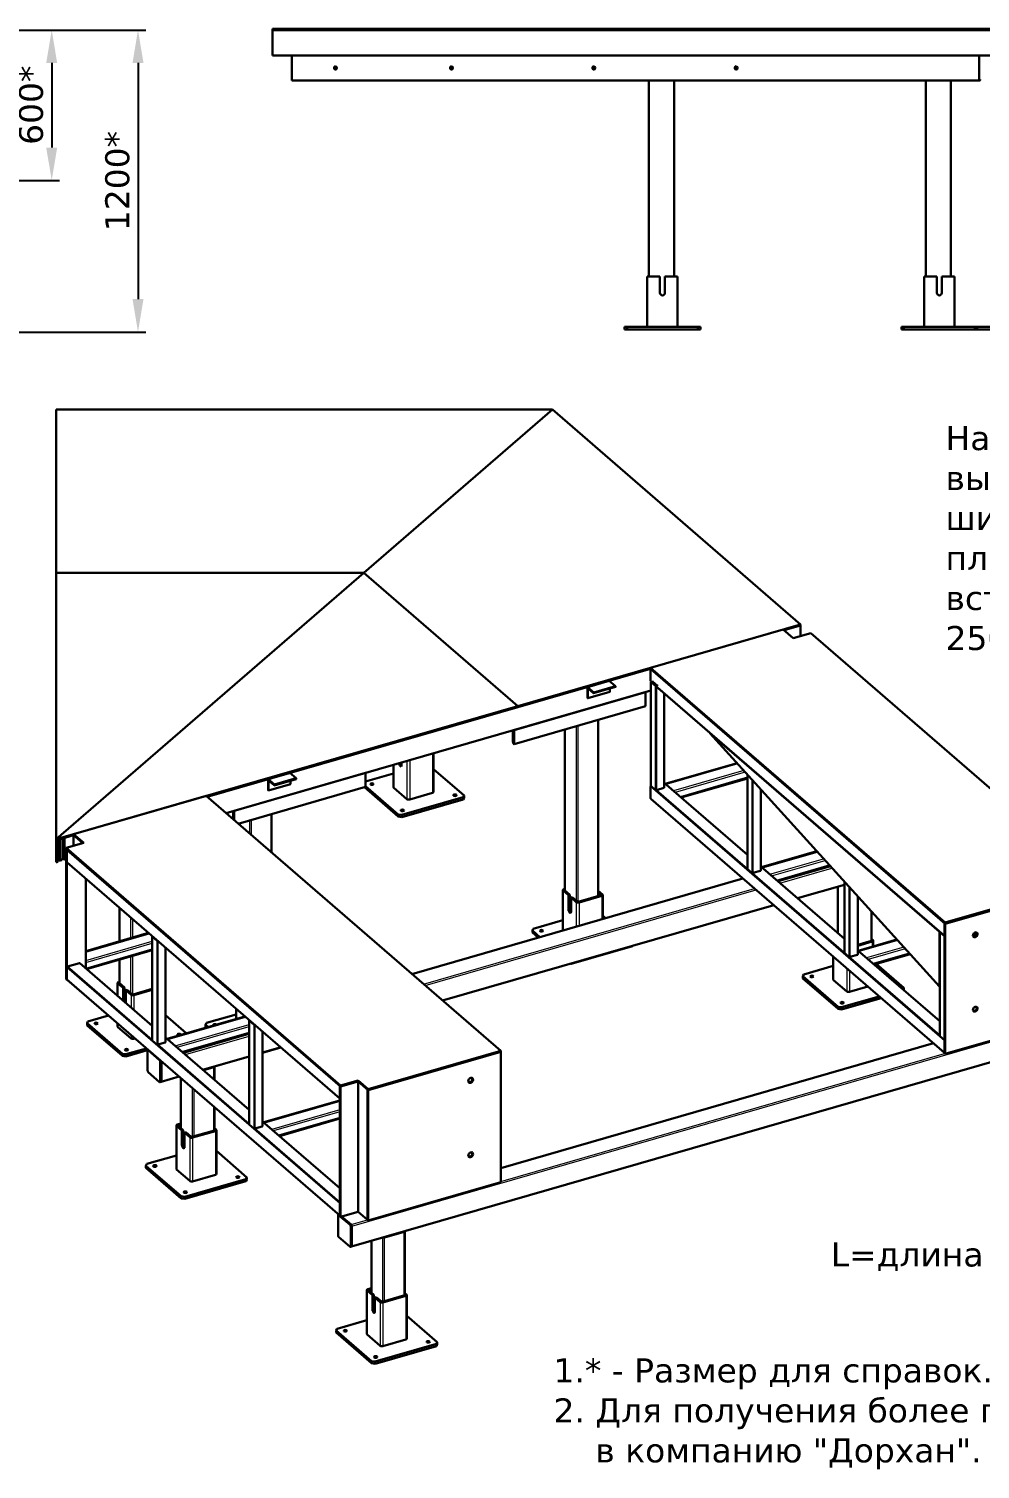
# Model space of a CAD drawing. Header units: millimetres. Extents: x 55353 to 62376, y 2444 to 7102.
# Drawn here: x 58020 to 60477, y 3203 to 6926 of the extents above; entities that cross this region are included whole.
import ezdxf

# ---------------------------------------------------------------- set-up
doc = ezdxf.new("R2010")
doc.units = ezdxf.units.MM
doc.linetypes.add('K5LT_BASIC', pattern=[0])
doc.linetypes.add('K5LT_THIN', pattern=[0])
doc.layers.add('0 VIEW0', color=7, linetype='Continuous')
doc.styles.get("Standard").update_dxf_attribs({"font": 'verdana.TTF'})
doc.dimstyles.new('ISO-25', dxfattribs={"dimtxt": 80, "dimasz": 85, "dimexe": 20, "dimexo": 0, "dimgap": 20, "dimtad": 1, "dimtxsty": 'Standard', "dimcen": 2.5, "dimadec": 0, "dimazin": 0, "dimtfac": 1, "dimtmove": 0, "dimatfit": 3, "dimfxl": 1, "dimarcsym": 0})

# ---------------------------------------------------------------- blocks, each defined once
blk = doc.blocks.new('*D325')
at = {"layer": '0 VIEW0', "color": 0, "lineweight": -2}
for p, q in [((57837.5, 6923), (58099, 6923)), ((58079, 6838), (58079, 6619.3)), ((57837.5, 6534.3), (58099, 6534.3))]:
    blk.add_line(p, q, dxfattribs=at)
at = {"layer": '0 VIEW0', "color": 0}
for points in [[(58093.1, 6838), (58064.8, 6838), (58079, 6923)], [(58064.8, 6619.3), (58093.1, 6619.3), (58079, 6534.3)]]:
    blk.add_solid(points, dxfattribs=at)
at = {"layer": 'Defpoints', "color": 0}
for p in [(57837.5, 6923), (57837.5, 6534.3), (58079, 6534.3)]:
    blk.add_point(p, dxfattribs=at)
at = {"layer": '0 VIEW0', "color": 0, "ltscale": 100, "insert": (58025.9, 6728.7), "char_height": 62, "attachment_point": 5, "rotation": 90}
blk.add_mtext('600*', dxfattribs=at)
blk = doc.blocks.new('*D327')
at = {"layer": '0 VIEW0', "color": 0, "lineweight": -2}
for p, q in [((57837.5, 6923), (58321.9, 6923)), ((58301.9, 6838), (58301.9, 6227.4)), ((57802.2, 6142.4), (58321.9, 6142.4))]:
    blk.add_line(p, q, dxfattribs=at)
at = {"layer": '0 VIEW0', "color": 0}
for points in [[(58316, 6838), (58287.7, 6838), (58301.9, 6923)], [(58287.7, 6227.4), (58316, 6227.4), (58301.9, 6142.4)]]:
    blk.add_solid(points, dxfattribs=at)
at = {"layer": 'Defpoints', "color": 0}
for p in [(57837.5, 6923), (57802.2, 6142.4), (58301.9, 6142.4)]:
    blk.add_point(p, dxfattribs=at)
at = {"layer": '0 VIEW0', "color": 0, "ltscale": 100, "insert": (58248.8, 6532.7), "char_height": 62, "attachment_point": 5, "rotation": 90}
blk.add_mtext('1200*', dxfattribs=at)

msp = doc.modelspace()

# ---------------------------------------------------------------- linework, layer by layer
at = {"color": 5, "linetype": 'K5LT_BASIC', "lineweight": 30, "true_color": 0x0000ff}
for p, q in [((58649.582, 6926.267), (58649.582, 6923.001)), ((59380.453, 6926.267), (58649.582, 6926.267)), ((59380.453, 6926.267), (59380.453, 6923.001)), ((59380.453, 6926.267), (59380.453, 6923.001)), ((60573.139, 6926.267), (59380.453, 6926.267)), ((58649.582, 6857.68), (58649.582, 6923.001)), ((59380.453, 6923.001), (58649.582, 6923.001)), ((58649.582, 6923.001), (60551.43, 6923.001)), ((60573.139, 6923.001), (59380.453, 6923.001)), ((60551.43, 6857.68), (58649.582, 6857.68)), ((58698.893, 6857.68), (58698.893, 6792.36)), ((58698.893, 6857.68), (60475.159, 6857.68)), ((60475.159, 6857.68), (60475.159, 6792.36)), ((58698.893, 6792.36), (60475.159, 6792.36)), ((59621.424, 6792.36), (59621.424, 6286.129)), ((59686.744, 6792.36), (59686.744, 6286.129)), ((60336.68, 6286.129), (60336.68, 6792.36)), ((60402, 6286.129), (60402, 6792.36)), ((60475.159, 6792.36), (60476.138, 6792.36)), ((59622.73, 6286.129), (59617.504, 6286.129)), ((59617.504, 6286.129), (59617.504, 6155.488)), ((59650.164, 6286.129), (59622.73, 6286.129)), ((59650.164, 6286.129), (59650.164, 6243.671)), ((59663.228, 6243.671), (59663.228, 6286.129)), ((59690.663, 6286.129), (59663.228, 6286.129)), ((59695.889, 6286.129), (59690.663, 6286.129)), ((59695.889, 6286.129), (59695.889, 6155.488)), ((60337.986, 6286.129), (60332.761, 6286.129)), ((60332.761, 6286.129), (60332.761, 6155.488)), ((60365.421, 6286.129), (60337.986, 6286.129)), ((60365.421, 6286.129), (60365.421, 6243.671)), ((60378.485, 6243.671), (60378.485, 6286.129)), ((60405.919, 6286.129), (60378.485, 6286.129)), ((60411.145, 6286.129), (60405.919, 6286.129)), ((60411.145, 6286.129), (60411.145, 6155.488)), ((59565.248, 6155.488), (59558.716, 6155.488)), ((59558.716, 6155.488), (59558.716, 6148.956)), ((59565.248, 6148.956), (59558.716, 6148.956)), ((59565.248, 6155.488), (59565.248, 6148.956)), ((59748.145, 6155.488), (59565.248, 6155.488)), ((59748.145, 6148.956), (59565.248, 6148.956)), ((59754.677, 6155.488), (59748.145, 6155.488)), ((59748.145, 6155.488), (59748.145, 6148.956)), ((59754.677, 6148.956), (59748.145, 6148.956)), ((59754.677, 6155.488), (59754.677, 6148.956)), ((60280.504, 6155.488), (60273.972, 6155.488)), ((60273.972, 6155.488), (60273.972, 6148.956)), ((60280.504, 6148.956), (60273.972, 6148.956)), ((60280.504, 6155.488), (60280.504, 6148.956)), ((60463.401, 6155.488), (60280.504, 6155.488)), ((60463.401, 6148.956), (60280.504, 6148.956)), ((60469.933, 6155.488), (60463.401, 6155.488)), ((60463.401, 6155.488), (60463.401, 6148.956)), ((60469.933, 6148.956), (60463.401, 6148.956)), ((60623.435, 6155.488), (60469.933, 6155.488)), ((60469.933, 6155.488), (60469.933, 6148.956)), ((60623.435, 6148.956), (60469.933, 6148.956))]:
    msp.add_line(p, q, dxfattribs=at)
at = {"color": 5, "linetype": 'K5LT_BASIC', "lineweight": 30}
for p, q in [((58090.089, 5519.842), (58090.089, 5941.811)), ((58090.089, 5941.811), (59372.459, 5941.811)), ((59372.459, 5941.811), (58885.212, 5519.842)), ((59372.46, 5941.811), (58885.213, 5519.842)), ((60013.645, 5386.528), (59372.46, 5941.811)), ((58090.089, 4831.245), (58090.089, 5519.842)), ((58885.212, 5519.842), (58090.089, 5519.842)), ((58885.213, 5519.842), (58090.089, 4831.245)), ((58090.089, 5519.842), (58885.213, 5519.842)), ((58885.213, 5519.842), (58090.089, 4831.245)), ((59282.774, 5175.544), (58885.213, 5519.842)), ((58885.213, 5519.842), (59282.774, 5175.544)), ((59282.774, 5175.544), (60013.645, 5386.528)), ((59968.39, 5373.464), (59626.148, 5274.667)), ((59994.518, 5350.836), (59968.39, 5373.464)), ((59970.84, 5371.342), (60013.645, 5383.699)), ((59970.84, 5371.342), (60013.645, 5383.699)), ((60039.773, 5363.9), (59994.518, 5350.836)), ((60013.645, 5383.699), (60013.645, 5386.528)), ((60013.645, 5383.699), (60013.645, 5356.358)), ((60748.498, 4750.127), (60039.773, 5363.9)), ((58480.248, 4941.046), (59626.148, 5271.838)), ((59282.734, 5172.703), (59626.108, 5271.827)), ((59626.108, 5271.827), (59626.108, 5274.655)), ((59626.108, 5239.583), (59626.108, 5270.13)), ((59626.148, 5274.667), (60387.128, 4615.639)), ((59626.148, 5271.838), (60387.128, 4612.81)), ((59626.865, 5215.477), (58529.238, 4898.619)), ((59519.344, 5241.007), (59462.775, 5224.677)), ((59462.775, 5224.677), (59462.775, 5196.392)), ((59479.105, 5210.534), (59462.775, 5224.677)), ((59464.081, 5196.279), (59464.081, 5218.171)), ((59465.877, 5219.727), (59478.517, 5208.781)), ((59478.843, 5208.669), (59535.412, 5224.999)), ((59535.674, 5226.864), (59479.105, 5210.534)), ((59535.674, 5226.864), (59519.344, 5241.007)), ((59520.65, 5212.609), (59520.65, 5220.738)), ((59535.674, 5225.62), (59535.674, 5226.864)), ((59626.562, 5238.603), (60385.169, 4581.63)), ((59626.865, 4968.836), (59626.865, 5237.538)), ((59642.869, 5228.77), (59631.764, 5238.387)), ((58090.089, 4831.245), (59282.774, 5175.544)), ((59273.322, 5113.417), (59612.735, 5211.398)), ((59287.411, 5174.054), (59287.411, 5176.882)), ((59287.411, 5174.054), (59287.411, 5176.882)), ((59462.775, 5196.392), (59463.493, 5195.77)), ((59463.819, 5195.659), (59520.388, 5211.989)), ((59479.105, 5209.29), (59479.105, 5210.534)), ((59612.735, 5211.398), (59612.735, 5175.193)), ((59661.122, 4964.771), (59661.122, 5208.673)), ((58480.248, 4941.046), (59282.774, 5172.715)), ((59273.322, 5077.213), (59612.735, 5175.193)), ((59490.989, 4684.668), (59490.989, 5140.048)), ((59270.578, 5082.418), (59270.578, 5108.156)), ((59273.322, 5113.417), (59273.322, 5077.213)), ((59404.151, 4698.949), (59404.151, 5114.98)), ((60372.105, 4450.457), (59779.324, 5105.243)), ((59779.324, 5105.243), (60372.105, 4591.88)), ((59273.322, 5077.213), (59272.211, 5078.175)), ((58982.818, 5023.145), (58982.818, 5029.556)), ((59065.118, 4953.187), (59065.118, 5053.314)), ((59849.294, 5027.954), (59664.067, 4974.484)), ((58550.259, 4904.687), (58889.673, 5002.668)), ((58694.457, 5002.883), (58637.888, 4986.552)), ((58710.787, 4988.74), (58694.457, 5002.883)), ((58889.673, 5002.668), (58889.673, 4966.463)), ((58889.673, 4980.229), (58961.869, 5001.07)), ((58961.869, 4965.62), (58961.869, 5023.509)), ((59065.118, 5012.675), (59144.071, 4944.3)), ((59876.33, 4754.753), (59876.33, 4998.09)), ((58560.592, 4871.466), (58889.673, 4966.463)), ((58637.888, 4986.552), (58637.888, 4958.268)), ((58654.218, 4972.41), (58637.888, 4986.552)), ((58637.888, 4958.268), (58638.607, 4957.646)), ((58638.933, 4957.534), (58695.502, 4973.864)), ((58639.195, 4958.155), (58639.195, 4980.047)), ((58640.991, 4981.603), (58653.631, 4970.657)), ((58653.957, 4970.545), (58710.526, 4986.875)), ((58710.787, 4988.74), (58654.218, 4972.41)), ((58654.218, 4971.166), (58654.218, 4972.41)), ((58695.764, 4974.485), (58695.764, 4982.614)), ((58710.787, 4987.496), (58710.787, 4988.74)), ((58974.364, 4889.653), (58886.672, 4965.597)), ((58974.364, 4895.31), (58889.673, 4968.655)), ((58996.535, 4934.897), (58962.569, 4964.313)), ((59626.148, 4936.95), (59626.148, 4967.498)), ((59638.232, 4958.729), (59627.128, 4968.346)), ((59660.143, 4963.923), (59640.909, 4958.371)), ((59661.122, 4977.034), (59876.33, 4790.658)), ((59876.33, 4988.618), (59704.892, 4939.128)), ((59910.587, 4750.688), (59910.587, 4960.25)), ((58135.556, 4844.37), (58477.798, 4943.167)), ((58477.798, 4943.167), (59238.779, 4284.139)), ((59141.68, 4939.839), (58983.287, 4894.115)), ((59141.68, 4934.182), (58983.287, 4888.458)), ((59062.505, 4950.924), (59003.674, 4933.941)), ((59144.071, 4944.3), (59141.68, 4939.839)), ((59141.68, 4939.839), (59141.68, 4934.182)), ((59144.071, 4938.643), (59141.68, 4934.182)), ((59144.071, 4944.3), (59144.071, 4938.643)), ((59626.562, 4935.959), (60385.169, 4278.986)), ((58547.516, 4882.79), (58547.516, 4899.426)), ((58550.259, 4904.687), (58550.259, 4880.414)), ((58646.98, 4796.651), (58646.98, 4896.404)), ((58983.287, 4894.115), (58974.364, 4895.31)), ((58974.364, 4895.31), (58974.364, 4889.653)), ((58983.287, 4888.458), (58974.364, 4889.653)), ((58983.287, 4894.115), (58983.287, 4888.458)), ((58090.089, 4828.416), (58135.556, 4841.542)), ((58090.089, 4840.95), (58090.089, 4784.381)), ((58111.797, 4834.683), (58135.556, 4841.542)), ((58161.684, 4821.743), (58135.556, 4844.37)), ((58135.556, 4844.37), (58135.556, 4841.542)), ((58135.556, 4814.2), (58135.556, 4841.542)), ((58159.235, 4821.035), (58135.556, 4841.542)), ((58159.235, 4821.035), (58135.556, 4841.542)), ((58090.089, 4831.245), (58090.089, 4828.416)), ((58090.089, 4828.416), (58090.089, 4831.245)), ((58090.193, 4828.447), (58090.193, 4778.47)), ((58095.85, 4830.08), (58095.85, 4776.837)), ((58095.85, 4776.837), (58095.85, 4830.08)), ((58101.507, 4775.204), (58101.507, 4831.713)), ((58108.531, 4780.943), (58108.531, 4833.74)), ((58111.797, 4778.114), (58111.797, 4834.683)), ((58116.429, 4808.678), (58161.684, 4821.743)), ((58116.429, 4808.678), (58116.429, 4805.85)), ((58825.153, 4194.905), (58116.429, 4808.678)), ((58118.389, 4804.153), (58116.429, 4805.85)), ((58116.429, 4469.265), (58116.429, 4805.85)), ((58825.153, 4192.077), (58116.429, 4805.85)), ((58118.389, 4467.568), (58118.389, 4804.153)), ((58090.089, 4784.381), (58090.089, 4771.847)), ((58090.089, 4784.381), (58090.193, 4784.381)), ((58090.089, 4771.847), (58092.048, 4771.847)), ((58090.193, 4778.47), (58095.85, 4776.837)), ((58094.661, 4774.11), (58094.661, 4777.18)), ((58101.507, 4775.204), (58095.85, 4776.837)), ((58108.531, 4781.287), (58101.507, 4775.204)), ((58111.797, 4778.114), (58108.531, 4780.943)), ((58116.429, 4779.451), (58111.797, 4778.114)), ((58118.389, 4771.909), (58118.389, 4802.456)), ((58118.803, 4770.917), (58823.194, 4160.897)), ((59912.937, 4758.956), (60055.549, 4800.125)), ((58167.038, 4729.144), (58167.038, 4497.505)), ((59864.667, 4729.754), (59009.337, 4482.841)), ((59887.697, 4744.646), (59876.593, 4754.263)), ((59909.607, 4749.84), (59890.374, 4744.287)), ((59910.587, 4760.991), (60126.956, 4573.61)), ((59953.762, 4723.601), (60089.383, 4762.751)), ((59399.514, 4595.475), (59399.514, 4699.746)), ((59413.932, 4686.56), (59400.214, 4698.439)), ((59402.127, 4702.008), (59404.151, 4702.593)), ((59403.608, 4699.419), (59417.326, 4687.54)), ((59404.151, 4700.33), (59404.087, 4700.311)), ((59490.989, 4698.21), (59502.064, 4688.619)), ((59498.669, 4687.64), (59490.989, 4694.291)), ((60126.956, 4713.817), (60005.533, 4678.766)), ((60109.878, 4588.4), (60109.878, 4708.888)), ((60126.956, 4537.705), (60126.956, 4721.249)), ((60387.128, 4615.639), (60729.371, 4714.435)), ((60387.128, 4612.81), (60729.371, 4711.607)), ((60729.371, 4711.607), (60387.128, 4612.81)), ((59944.041, 4661.015), (59088.71, 4414.102)), ((59413.932, 4686.56), (59417.326, 4687.54)), ((59413.932, 4686.56), (59413.932, 4649.79)), ((59417.326, 4650.77), (59417.326, 4687.54)), ((59423.858, 4681.883), (59420.464, 4680.903)), ((59434.181, 4669.023), (59420.464, 4680.903)), ((59420.464, 4644.133), (59420.464, 4680.903)), ((59423.858, 4681.883), (59437.575, 4670.003)), ((59439.359, 4669.764), (59498.191, 4686.747)), ((59500.151, 4685.05), (59441.319, 4668.067)), ((59502.764, 4625.281), (59502.764, 4687.313)), ((60161.213, 4533.64), (60161.213, 4683.409)), ((58253.849, 4653.964), (58253.849, 4567.389)), ((59322.952, 4599.956), (59399.514, 4622.058)), ((59502.764, 4633.663), (59510.023, 4627.377)), ((60196.716, 4568.591), (60196.716, 4644.192)), ((58167.038, 4542.329), (58328.825, 4589.033)), ((59320.561, 4595.495), (59322.952, 4599.956)), ((59340.316, 4578.386), (59320.561, 4595.495)), ((59320.561, 4595.495), (59320.561, 4589.838)), ((59335.417, 4576.972), (59320.561, 4589.838)), ((60372.105, 4591.88), (60373.027, 4592.146)), ((60372.105, 4591.88), (60372.105, 4450.457)), ((60372.822, 4322.818), (60372.822, 4591.521)), ((60384.189, 4581.414), (60373.085, 4591.031)), ((60385.169, 4614.507), (60387.128, 4612.81)), ((60385.169, 4614.507), (60385.169, 4277.922)), ((60385.169, 4582.263), (60385.169, 4612.81)), ((60387.128, 4612.81), (60387.128, 4615.639)), ((60387.128, 4612.81), (60387.128, 4276.225)), ((60467.756, 4583.853), (60458.547, 4581.195)), ((58169.045, 4495.767), (58338.786, 4544.767)), ((58338.786, 4310.902), (58338.786, 4579.604)), ((58350.153, 4569.498), (58339.048, 4579.115)), ((58373.043, 4306.837), (58373.043, 4550.739)), ((59579.326, 4555.17), (59420.933, 4509.446)), ((59579.681, 4555.833), (59579.326, 4555.17)), ((59579.326, 4555.73), (59579.326, 4555.17)), ((60161.213, 4558.342), (60196.78, 4568.609)), ((60198.739, 4566.912), (60161.213, 4556.079)), ((60161.213, 4543.943), (60372.822, 4360.684)), ((60262.346, 4571.697), (60162.46, 4542.863)), ((60196.716, 4573.89), (60200.652, 4570.481)), ((60197.258, 4569.502), (60196.716, 4569.971)), ((60201.352, 4554.09), (60201.352, 4569.175)), ((58120.086, 4501.999), (58150.633, 4510.817)), ((58151.916, 4510.601), (58338.786, 4348.767)), ((58253.849, 4520.248), (58253.849, 4459.282)), ((59420.933, 4509.446), (59419.606, 4509.623)), ((59420.933, 4510.006), (59420.933, 4509.446)), ((60098.103, 4468.47), (60098.103, 4527.593)), ((60138.322, 4527.598), (60127.218, 4537.215)), ((60160.233, 4532.792), (60140.999, 4527.239)), ((60296.18, 4534.324), (60203.285, 4507.507)), ((60208.779, 4509.093), (60280.305, 4447.15)), ((58118.389, 4467.568), (58116.429, 4469.265)), ((58118.389, 4469.265), (58118.389, 4499.812)), ((58118.803, 4468.273), (58823.194, 3858.253)), ((60019.15, 4477.357), (60021.541, 4481.818)), ((60019.15, 4477.357), (60019.15, 4471.7)), ((60110.598, 4398.16), (60019.15, 4477.357)), ((60110.598, 4392.503), (60019.15, 4471.7)), ((60021.541, 4481.818), (60098.103, 4503.92)), ((58119.31, 4467.834), (58118.389, 4467.568)), ((58249.212, 4426.34), (58249.212, 4460.078)), ((58263.63, 4446.892), (58249.912, 4458.772)), ((58251.825, 4462.341), (58253.849, 4462.925)), ((58253.307, 4459.751), (58267.024, 4447.872)), ((58253.849, 4460.662), (58253.785, 4460.644)), ((58263.63, 4446.892), (58267.024, 4447.872)), ((58263.63, 4446.892), (58263.63, 4413.854)), ((58267.024, 4411.102), (58267.024, 4447.872)), ((58273.556, 4442.215), (58270.162, 4441.235)), ((58270.162, 4408.197), (58270.162, 4441.235)), ((58283.879, 4429.356), (58270.162, 4441.235)), ((58273.556, 4442.215), (58287.273, 4430.336)), ((58289.058, 4430.097), (58338.786, 4444.452)), ((58338.786, 4442.189), (58291.017, 4428.399)), ((60132.769, 4437.747), (60098.803, 4467.163)), ((60187.191, 4450.44), (60139.908, 4436.791)), ((60280.305, 4447.15), (60277.983, 4442.817)), ((60280.305, 4441.493), (60280.053, 4441.024)), ((60280.305, 4447.15), (60280.305, 4441.493)), ((60372.105, 4450.457), (60372.822, 4450.664)), ((60119.521, 4396.965), (60110.598, 4398.16)), ((60110.598, 4398.16), (60110.598, 4392.503)), ((60216.585, 4424.984), (60119.521, 4396.965)), ((60221.484, 4420.742), (60119.521, 4391.308)), ((60119.521, 4396.965), (60119.521, 4391.308)), ((58170.259, 4355.827), (58172.65, 4360.288)), ((58172.65, 4360.288), (58225.782, 4375.626)), ((58373.043, 4376.172), (58426.516, 4329.863)), ((58377.089, 4315.595), (58577.695, 4373.505)), ((58478.943, 4356.312), (58555.505, 4378.413)), ((58555.505, 4367.099), (58555.505, 4392.722)), ((58589.411, 4093.854), (58589.411, 4362.556)), ((58600.778, 4352.45), (58589.674, 4362.067)), ((60119.521, 4391.308), (60110.598, 4392.503)), ((60387.128, 4276.225), (60729.371, 4375.022)), ((58170.259, 4355.827), (58170.259, 4350.17)), ((58261.708, 4276.63), (58170.259, 4355.827)), ((58261.708, 4270.974), (58170.259, 4350.17)), ((58249.212, 4346.94), (58249.212, 4355.335)), ((58283.879, 4316.218), (58249.912, 4345.634)), ((58417.915, 4280.24), (58589.411, 4329.746)), ((58476.552, 4351.85), (58478.943, 4356.312)), ((58483.085, 4346.193), (58476.552, 4351.85)), ((58476.552, 4351.85), (58476.552, 4346.193)), ((58478.185, 4344.779), (58476.552, 4346.193)), ((58623.668, 4089.789), (58623.668, 4333.691)), ((60771.07, 4331.805), (58853.382, 3778.216)), ((60384.189, 4312.712), (60373.085, 4322.329)), ((58323.763, 4290.773), (58270.631, 4275.435)), ((58328.662, 4286.53), (58270.631, 4269.778)), ((58294.368, 4316.229), (58291.017, 4315.262)), ((58326.76, 4233.372), (58326.76, 4284.284)), ((58328.82, 4286.393), (58327.487, 4286.008)), ((58328.393, 4285.698), (58357.787, 4260.242)), ((58350.153, 4300.795), (58339.048, 4310.412)), ((58372.063, 4305.989), (58352.83, 4300.437)), ((58373.043, 4319.1), (58589.411, 4131.719)), ((58670.291, 4293.315), (58623.668, 4279.856)), ((58670.776, 4292.894), (58623.668, 4279.295)), ((59238.779, 4284.139), (58896.536, 4185.342)), ((60356.529, 4303.789), (59238.779, 3981.123)), ((59238.779, 4284.139), (59238.779, 4281.31)), ((60385.169, 4279.619), (60385.169, 4310.166)), ((58270.631, 4275.435), (58261.708, 4276.63)), ((58261.708, 4276.63), (58261.708, 4270.974)), ((58270.631, 4269.778), (58261.708, 4270.974)), ((58270.631, 4275.435), (58270.631, 4269.778)), ((58359.42, 4256), (58359.42, 4205.088)), ((58362.249, 4256.816), (58362.249, 4205.904)), ((58362.249, 4256.816), (58362.249, 4205.904)), ((58589.411, 4269.967), (58469.685, 4235.405)), ((58576.924, 4265.801), (58575.598, 4265.979)), ((58589.411, 4269.406), (58576.924, 4265.801)), ((58576.924, 4266.362), (58576.924, 4265.801)), ((58896.536, 4182.513), (59238.779, 4281.31)), ((59238.779, 4281.31), (58896.536, 4182.513)), ((59238.779, 4281.31), (59238.779, 3944.725)), ((60385.169, 4277.922), (60387.128, 4276.225)), ((58357.787, 4203.673), (58328.393, 4229.13)), ((58408.193, 4217.654), (58361.521, 4204.181)), ((58412.809, 4213.657), (58412.809, 4084.728)), ((58470.824, 4234.419), (58498.014, 4242.268)), ((58499.647, 4243.682), (58499.647, 4209.457)), ((58870.408, 4207.969), (58825.153, 4194.905)), ((58896.536, 4185.342), (58870.408, 4207.969)), ((58870.408, 4207.969), (58870.408, 4205.141)), ((58361.521, 4204.181), (58358.693, 4203.364)), ((58825.153, 4192.077), (58823.194, 4193.774)), ((58823.194, 3857.189), (58823.194, 4193.774)), ((58823.194, 4161.53), (58823.194, 4192.077)), ((58825.153, 4192.077), (58870.408, 4205.141)), ((58870.408, 4205.141), (58825.153, 4192.077)), ((58825.153, 4194.905), (58825.153, 4192.077)), ((58825.153, 3855.492), (58825.153, 4192.077)), ((58896.536, 4182.513), (58870.408, 4205.141)), ((58894.577, 4184.21), (58870.408, 4205.141)), ((58870.408, 3868.556), (58870.408, 4205.141)), ((58896.536, 4182.513), (58894.577, 4184.21)), ((58894.577, 3847.625), (58894.577, 4184.21)), ((58894.577, 3847.625), (58894.577, 4184.21)), ((58896.536, 4185.342), (58896.536, 4182.513)), ((58896.536, 3845.928), (58896.536, 4182.513)), ((58499.647, 4138.452), (58499.647, 4078.689)), ((58823.194, 4156.25), (58626.613, 4099.502)), ((58403.647, 4093.969), (58412.809, 4096.614)), ((58623.668, 4102.052), (58823.194, 3929.258)), ((58823.194, 4109.109), (58667.438, 4064.146)), ((58401.034, 3978.568), (58401.034, 4091.706)), ((58415.451, 4078.52), (58401.734, 4090.4)), ((58405.128, 4091.379), (58418.846, 4079.5)), ((58412.809, 4094.351), (58405.606, 4092.272)), ((58415.451, 4078.52), (58418.846, 4079.5)), ((58415.451, 4078.52), (58415.451, 4041.75)), ((58418.846, 4042.73), (58418.846, 4079.5)), ((58425.378, 4073.843), (58421.983, 4072.863)), ((58421.983, 4036.093), (58421.983, 4072.863)), ((58435.701, 4060.984), (58421.983, 4072.863)), ((58425.378, 4073.843), (58439.095, 4061.964)), ((58440.879, 4061.725), (58499.711, 4078.708)), ((58501.671, 4077.011), (58442.839, 4060.027)), ((58499.647, 4083.989), (58503.583, 4080.58)), ((58500.189, 4079.6), (58499.647, 4080.07)), ((58504.284, 3966.136), (58504.284, 4079.273)), ((58600.778, 4083.747), (58589.674, 4093.364)), ((58622.689, 4088.941), (58603.455, 4083.389)), ((58504.284, 4025.624), (58583.236, 3957.249)), ((58322.081, 3987.455), (58324.472, 3991.917)), ((58322.081, 3987.455), (58322.081, 3981.798)), ((58413.529, 3908.259), (58322.081, 3987.455)), ((58324.472, 3991.917), (58401.034, 4014.018)), ((58413.529, 3902.602), (58322.081, 3981.798)), ((58435.701, 3947.846), (58401.734, 3977.262)), ((58580.845, 3952.787), (58422.452, 3907.063)), ((58580.845, 3947.13), (58422.452, 3901.406)), ((58501.671, 3963.873), (58442.839, 3946.89)), ((58583.236, 3957.249), (58580.845, 3952.787)), ((58580.845, 3952.787), (58580.845, 3947.13)), ((58583.236, 3951.592), (58580.845, 3947.13)), ((58583.236, 3957.249), (58583.236, 3951.592)), ((59238.779, 3944.725), (58896.536, 3845.928)), ((58422.452, 3907.063), (58413.529, 3908.259)), ((58413.529, 3908.259), (58413.529, 3902.602)), ((58422.452, 3901.406), (58413.529, 3902.602)), ((58422.452, 3907.063), (58422.452, 3901.406)), ((58823.194, 3858.886), (58823.194, 3889.433)), ((58818.621, 3807.408), (58818.621, 3858.32)), ((58820.681, 3860.429), (58819.348, 3860.044)), ((58820.254, 3859.734), (58849.648, 3834.278)), ((58825.153, 3855.492), (58823.194, 3857.189)), ((58870.408, 3868.556), (58825.153, 3855.492)), ((58827.982, 3856.308), (58852.477, 3835.095)), ((58827.982, 3856.308), (58852.477, 3835.095)), ((58894.577, 3847.625), (58870.408, 3868.556)), ((58896.536, 3845.928), (58894.577, 3847.625)), ((58849.648, 3777.709), (58820.254, 3803.165)), ((58851.281, 3830.036), (58851.281, 3779.123)), ((58854.11, 3830.852), (58854.11, 3779.94)), ((58854.11, 3830.852), (58854.11, 3779.94)), ((58938.963, 3801.607), (58989.875, 3816.304)), ((58991.508, 3817.718), (58991.508, 3652.725)), ((58853.382, 3778.216), (58850.554, 3777.4)), ((58904.67, 3793.022), (58904.67, 3658.764)), ((58892.895, 3552.604), (58892.895, 3665.742)), ((58907.313, 3652.556), (58893.595, 3664.435)), ((58895.508, 3668.005), (58904.67, 3670.649)), ((58896.989, 3665.415), (58910.707, 3653.536)), ((58904.67, 3668.387), (58897.468, 3666.308)), ((58907.313, 3652.556), (58910.707, 3653.536)), ((58907.313, 3652.556), (58907.313, 3615.786)), ((58910.707, 3616.766), (58910.707, 3653.536)), ((58932.741, 3635.76), (58991.572, 3652.744)), ((58993.532, 3651.046), (58934.7, 3634.063)), ((58991.508, 3658.025), (58995.445, 3654.616)), ((58992.05, 3653.636), (58991.508, 3654.105)), ((58996.145, 3540.171), (58996.145, 3653.309)), ((58917.239, 3647.879), (58913.845, 3646.899)), ((58913.845, 3610.129), (58913.845, 3646.899)), ((58927.562, 3635.02), (58913.845, 3646.899)), ((58917.239, 3647.879), (58930.956, 3635.999)), ((58816.333, 3565.952), (58892.895, 3588.054)), ((58996.145, 3599.66), (59075.098, 3531.284)), ((58813.942, 3561.491), (58816.333, 3565.952)), ((58813.942, 3561.491), (58813.942, 3555.834)), ((58905.391, 3482.294), (58813.942, 3561.491)), ((58905.391, 3476.637), (58813.942, 3555.834)), ((58927.562, 3521.882), (58893.595, 3551.298)), ((58993.532, 3537.909), (58934.7, 3520.925)), ((59072.707, 3526.823), (58914.314, 3481.099)), ((59072.707, 3521.166), (58914.314, 3475.442)), ((59075.098, 3531.284), (59072.707, 3526.823)), ((59072.707, 3526.823), (59072.707, 3521.166)), ((59075.098, 3525.628), (59072.707, 3521.166)), ((59075.098, 3531.284), (59075.098, 3525.628)), ((58914.314, 3481.099), (58905.391, 3482.294)), ((58905.391, 3482.294), (58905.391, 3476.637)), ((58914.314, 3475.442), (58905.391, 3476.637)), ((58914.314, 3481.099), (58914.314, 3475.442))]:
    msp.add_line(p, q, dxfattribs=at)
at = {"color": 5, "linetype": 'K5LT_THIN', "lineweight": 9}
for p, q in [((60385.169, 4612.81), (59626.148, 5270.141)), ((59466.776, 5218.949), (59464.081, 5218.171)), ((59535.674, 5225.62), (59479.105, 5209.29)), ((60385.169, 4582.263), (59626.148, 5239.594)), ((59627.128, 5237.049), (59627.128, 4968.346)), ((59638.232, 5227.432), (59638.232, 4958.729)), ((59640.909, 5226.178), (59640.909, 4958.371)), ((59520.65, 5212.609), (59464.081, 5196.279)), ((59660.143, 5209.521), (59660.143, 4963.923)), ((59489.356, 5139.577), (59489.356, 4684.197)), ((59404.588, 5115.107), (59404.588, 4698.571)), ((59433.982, 5123.592), (59433.982, 4673.114)), ((59438.444, 5124.88), (59438.444, 4669.69)), ((58996.535, 5033.516), (58996.535, 4934.897)), ((59003.674, 5035.577), (59003.674, 4933.941)), ((59062.505, 5052.56), (59062.505, 4950.924)), ((59849.889, 5027.297), (59664.785, 4973.862)), ((58962.569, 5023.711), (58962.569, 4964.313)), ((59851.107, 5025.951), (59666.255, 4972.589)), ((59866.82, 5008.595), (59685.214, 4956.17)), ((59870.542, 5004.484), (59689.705, 4952.281)), ((59876.33, 4991.56), (59702.344, 4941.334)), ((59876.33, 4989.863), (59703.814, 4940.062)), ((59876.593, 4997.8), (59876.593, 4754.263)), ((58641.889, 4980.825), (58639.195, 4980.047)), ((58695.764, 4974.485), (58639.195, 4958.155)), ((58710.787, 4987.496), (58654.218, 4971.166)), ((60385.169, 4310.166), (59626.148, 4967.498)), ((60372.822, 4324.516), (59640.909, 4958.371)), ((59876.33, 4789.763), (59661.122, 4976.138)), ((59887.697, 4985.534), (59887.697, 4744.646)), ((59890.374, 4982.577), (59890.374, 4744.287)), ((59909.607, 4961.332), (59909.607, 4749.84)), ((60385.169, 4279.619), (59626.148, 4936.95)), ((58589.973, 4879.948), (58589.973, 4846.02)), ((58594.435, 4881.235), (58594.435, 4842.157)), ((58645.347, 4895.933), (58645.347, 4798.065)), ((58823.194, 4192.077), (58118.389, 4802.456)), ((58823.194, 4161.53), (58118.389, 4771.909)), ((59913.655, 4758.334), (60056.144, 4799.467)), ((59915.125, 4757.061), (60057.362, 4798.122)), ((59934.084, 4740.642), (60073.075, 4780.765)), ((59938.575, 4736.753), (60076.797, 4776.654)), ((59009.831, 4482.413), (59865.162, 4729.325)), ((60126.956, 4572.715), (59910.587, 4760.096)), ((59951.214, 4725.807), (60087.272, 4765.083)), ((59952.684, 4724.534), (60088.49, 4763.738)), ((59956.048, 4721.621), (60091.278, 4760.658)), ((59960.13, 4718.085), (60094.662, 4756.921)), ((59039.225, 4456.957), (59894.556, 4703.869)), ((59043.308, 4453.421), (59898.639, 4700.334)), ((59400.214, 4698.439), (59400.214, 4595.678)), ((59404.087, 4700.311), (59404.087, 4699.005)), ((60004.222, 4679.901), (60126.956, 4715.331)), ((60110.315, 4709.014), (60110.315, 4588.021)), ((60127.218, 4720.959), (60127.218, 4537.215)), ((60138.322, 4708.693), (60138.322, 4527.598)), ((60140.999, 4705.736), (60140.999, 4527.239)), ((59087.399, 4415.237), (59942.73, 4662.15)), ((59434.181, 4669.023), (59434.181, 4605.483)), ((59441.319, 4668.067), (59441.319, 4607.543)), ((59498.669, 4687.64), (59498.669, 4686.986)), ((59500.151, 4685.05), (59500.151, 4624.527)), ((60160.233, 4684.491), (60160.233, 4532.792)), ((58254.286, 4567.515), (58254.286, 4653.585)), ((58283.68, 4576.001), (58283.68, 4628.129)), ((58288.142, 4577.289), (58288.142, 4624.265)), ((59417.326, 4650.77), (59413.932, 4649.79)), ((60195.083, 4645.996), (60195.083, 4568.119)), ((58167.038, 4541.499), (58329.543, 4588.41)), ((58167.038, 4539.802), (58331.013, 4587.138)), ((60373.085, 4591.031), (60373.085, 4322.329)), ((60384.189, 4581.414), (60384.189, 4312.712)), ((60468.435, 4585.294), (60458.406, 4582.399)), ((60468.858, 4587.113), (60458.62, 4584.158)), ((58167.038, 4517.91), (58338.786, 4567.489)), ((58167.038, 4512.724), (58338.786, 4562.304)), ((58167.038, 4498.13), (58338.786, 4547.709)), ((58167.967, 4496.701), (58338.786, 4546.012)), ((58339.048, 4579.115), (58339.048, 4310.412)), ((58350.153, 4569.498), (58350.153, 4300.795)), ((58352.83, 4568.244), (58352.83, 4300.437)), ((58372.063, 4551.587), (58372.063, 4305.989)), ((60372.822, 4359.788), (60161.213, 4543.048)), ((60262.941, 4571.039), (60163.178, 4542.24)), ((60264.159, 4569.694), (60164.648, 4540.968)), ((60279.872, 4552.338), (60183.607, 4524.549)), ((60283.594, 4548.227), (60188.098, 4520.659)), ((60197.258, 4569.502), (60197.258, 4568.848)), ((60198.739, 4566.912), (60198.739, 4553.336)), ((58338.786, 4347.872), (58150.633, 4510.817)), ((58254.286, 4458.903), (58254.286, 4520.375)), ((58283.68, 4433.447), (58283.68, 4528.86)), ((58288.142, 4430.022), (58288.142, 4530.148)), ((60098.803, 4526.986), (60098.803, 4467.163)), ((60294.069, 4536.656), (60200.737, 4509.713)), ((60295.287, 4535.31), (60202.207, 4508.441)), ((58823.194, 3889.433), (58118.389, 4499.812)), ((58823.194, 3858.886), (58118.389, 4469.265)), ((58338.786, 4312.599), (58120.086, 4501.999)), ((60132.769, 4497.571), (60132.769, 4437.747)), ((60139.908, 4491.389), (60139.908, 4436.791)), ((58249.912, 4458.772), (58249.912, 4425.734)), ((58253.785, 4460.644), (58253.785, 4459.337)), ((58267.024, 4411.102), (58266.862, 4411.055)), ((58283.879, 4429.356), (58283.879, 4396.318)), ((58291.017, 4428.399), (58291.017, 4390.136)), ((58377.808, 4314.973), (58578.413, 4372.883)), ((58379.278, 4313.7), (58579.883, 4371.61)), ((58556.205, 4392.115), (58556.205, 4367.302)), ((58589.674, 4362.067), (58589.674, 4093.364)), ((58854.11, 3830.852), (60771.797, 4384.441)), ((58249.912, 4354.729), (58249.912, 4345.634)), ((58283.879, 4325.313), (58283.879, 4316.218)), ((58398.237, 4297.281), (58589.411, 4352.468)), ((58402.728, 4293.392), (58589.411, 4347.283)), ((58415.367, 4282.446), (58589.411, 4332.688)), ((58416.837, 4281.173), (58589.411, 4330.991)), ((58420.201, 4278.26), (58589.411, 4327.107)), ((58424.283, 4274.724), (58589.411, 4322.392)), ((58600.778, 4352.45), (58600.778, 4083.747)), ((58603.455, 4351.196), (58603.455, 4083.389)), ((58622.689, 4334.539), (58622.689, 4088.941)), ((58623.668, 4332.282), (58624.889, 4332.634)), ((58854.11, 3779.94), (60771.797, 4333.529)), ((58291.017, 4319.131), (58291.017, 4315.262)), ((58328.393, 4285.698), (58329.315, 4285.965)), ((58589.411, 4095.551), (58352.83, 4300.437)), ((58589.411, 4130.824), (58373.043, 4318.204)), ((58623.668, 4281.37), (58668.98, 4294.45)), ((59238.779, 3980.552), (60357.023, 4303.361)), ((58357.787, 4260.242), (58358.709, 4260.509)), ((58359.42, 4256), (58362.249, 4256.816)), ((58362.249, 4256.816), (58362.791, 4256.973)), ((58468.374, 4236.54), (58589.411, 4271.48)), ((59238.779, 3946.61), (60385.495, 4277.639)), ((58362.249, 4205.904), (58406.882, 4218.789)), ((58413.246, 4084.349), (58413.246, 4213.278)), ((58498.014, 4210.871), (58498.014, 4242.268)), ((58359.42, 4205.088), (58362.249, 4205.904)), ((58442.641, 4062.233), (58442.641, 4187.822)), ((58447.102, 4063.521), (58447.102, 4183.958)), ((58498.014, 4078.218), (58498.014, 4139.867)), ((58823.194, 4155.42), (58627.331, 4098.88)), ((58823.194, 4153.723), (58628.801, 4097.607)), ((58823.194, 3928.363), (58623.668, 4101.156)), ((58823.194, 4131.831), (58647.76, 4081.188)), ((58823.194, 4126.645), (58652.251, 4077.299)), ((58823.194, 4112.051), (58664.89, 4066.352)), ((58823.194, 4110.354), (58666.36, 4065.08)), ((58401.734, 4090.4), (58401.734, 3977.262)), ((58405.606, 4092.272), (58405.606, 4090.965)), ((58435.701, 4060.984), (58435.701, 3947.846)), ((58442.839, 4060.027), (58442.839, 3946.89)), ((58500.189, 4079.6), (58500.189, 4078.947)), ((58501.671, 4077.011), (58501.671, 3963.873)), ((58823.194, 3893.09), (58603.455, 4083.389)), ((58418.846, 4042.73), (58415.451, 4041.75)), ((59158.474, 4010.98), (59155.057, 4013.939)), ((58820.254, 3859.734), (58821.176, 3860)), ((58852.477, 3835.095), (58894.903, 3847.342)), ((58849.648, 3834.278), (58852.477, 3835.095)), ((58851.281, 3830.036), (58854.11, 3830.852)), ((58934.502, 3636.269), (58934.502, 3801.633)), ((58938.963, 3637.557), (58938.963, 3801.607)), ((58989.875, 3652.254), (58989.875, 3816.304)), ((58851.281, 3779.123), (58854.11, 3779.94)), ((58905.108, 3658.385), (58905.108, 3793.148)), ((58893.595, 3664.435), (58893.595, 3551.298)), ((58897.468, 3666.308), (58897.468, 3665.001)), ((58992.05, 3653.636), (58992.05, 3652.983)), ((58993.532, 3651.046), (58993.532, 3537.909)), ((58910.707, 3616.766), (58907.313, 3615.786)), ((58927.562, 3635.02), (58927.562, 3521.882)), ((58934.7, 3634.063), (58934.7, 3520.925))]:
    msp.add_line(p, q, dxfattribs=at)
at = {"color": 5, "linetype": 'K5LT_BASIC', "lineweight": 30, "true_color": 0x0000ff}
for centre in [(59656.696, 6243.671), (60371.953, 6243.671)]:
    msp.add_arc(centre, 6.532, 180, 0, dxfattribs=at)
for centre, major_axis, ratio, start_param, end_param in [((58812.031, 6825.02), (0, -4.246), 0.86602539, 3.14159265, 6.28318531), ((58814.318, 6825.02), (0, -4.246), 0.86602539, -2.8254729, -0.31611975), ((58812.031, 6825.02), (0, -4.246), 0.86602539, 0, 3.14159265), ((59111.847, 6825.02), (0, -4.246), 0.86602539, 3.14159265, 6.28318531), ((59114.133, 6825.02), (0, -4.246), 0.86602539, -2.8254729, -0.31611975), ((59111.847, 6825.02), (0, -4.246), 0.86602539, 0, 3.14159265), ((59479.545, 6825.02), (0, -4.246), 0.86602539, 3.14159265, 6.28318531), ((59481.831, 6825.02), (0, -4.246), 0.86602539, -2.8254729, -0.31611975), ((59479.545, 6825.02), (0, -4.246), 0.86602539, 0, 3.14159265), ((59847.243, 6825.02), (0, -4.246), 0.86602539, 3.14159265, 6.28318531), ((59849.529, 6825.02), (0, -4.246), 0.86602539, -2.8254729, -0.31611975), ((59847.243, 6825.02), (0, -4.246), 0.86602539, 0, 3.14159265), ((60476.138, 6794.973), (0, -2.613), 0.50000002, 0, 1.57079633)]:
    msp.add_ellipse(centre, major_axis=major_axis, ratio=ratio, start_param=start_param, end_param=end_param, dxfattribs=at)
at = {"color": 5, "linetype": 'K5LT_BASIC', "lineweight": 30}
for centre, major_axis, ratio, start_param, end_param in [((59627.805, 5270.62), (-1.283, -1.481), 0.75, -1.46934712, -0.71372438), ((59465.877, 5216.616), (0.996, -3.452), 0.4330127, -3.14159265, -2.15879893), ((59465.877, 5216.616), (0.996, -3.452), 0.4330127, 2.55359005, 3.14159265), ((59535.086, 5226.129), (0.326, -1.13), 0.4330127, 0, 0.98279372), ((59632.482, 5241.423), (1.283, 1.481), 0.75, 2.42786827, 3.14159265), ((59633.461, 5238.877), (-1.96, 0), 0.5, -0.57274644, 0), ((59633.461, 5238.877), (-1.96, 0), 0.5, 0, 0.52359878), ((59644.566, 5229.26), (1.96, 0), 0.5, -2.61799388, -1.52164866), ((59463.493, 5196.788), (0.326, -1.13), 0.4330127, -0.5880026, 0), ((59463.493, 5196.788), (0.326, -1.13), 0.4330127, 0, 0.98279372), ((59478.517, 5209.799), (0.326, -1.13), 0.4330127, -0.5880026, 0), ((59478.517, 5209.799), (0.326, -1.13), 0.4330127, 0, 0.98279372), ((59520.062, 5213.118), (0.326, -1.13), 0.4330127, 0, 0.98279372), ((59267.802, 5110.561), (-1.54, 5.334), 0.4330127, -2.15879893, -1.3503992), ((59272.211, 5081.003), (0.906, -3.138), 0.4330127, -2.15879893, -0.5880026), ((58979.552, 5025.973), (1.812, -6.276), 0.4330127, -1.96957175, 0), ((58982.946, 5026.953), (1.812, -6.276), 0.4330127, -1.96957175, -0.67449093), ((58979.552, 5025.973), (1.812, -6.276), 0.4330127, 0, 0.98279372), ((58638.607, 4958.664), (0.326, -1.13), 0.4330127, -0.5880026, 0), ((58638.607, 4958.664), (0.326, -1.13), 0.4330127, 0, 0.98279372), ((58640.991, 4978.491), (0.996, -3.452), 0.4330127, -3.14159265, -2.15879893), ((58640.991, 4978.491), (0.996, -3.452), 0.4330127, 2.55359005, 3.14159265), ((58653.631, 4971.675), (0.326, -1.13), 0.4330127, -0.5880026, 0), ((58653.631, 4971.675), (0.326, -1.13), 0.4330127, 0, 0.98279372), ((58695.176, 4974.994), (0.326, -1.13), 0.4330127, 0, 0.98279372), ((58710.199, 4988.005), (0.326, -1.13), 0.4330127, 0, 0.98279372), ((58906.419, 4973.749), (-4.246, 0), 0.5, 3.14159265, 6.28318531), ((58906.419, 4973.749), (-4.246, 0), 0.5, 0, 0.52359878), ((58906.419, 4973.749), (-4.246, 0), 0.5, 0.52359878, 3.14159265), ((58967.094, 4965.62), (-5.226, 0), 0.5, 0, 0.52359878), ((59059.893, 4953.187), (5.226, 0), 0.5, -1.04719755, 0), ((59627.845, 4967.987), (-1.283, -1.481), 0.75, -1.669041, -0.71372438), ((59628.825, 4968.836), (-1.96, 0), 0.5, 0, 0.52359878), ((59639.929, 4959.219), (1.96, 0), 0.5, -2.61799388, -1.04719755), ((59659.163, 4964.771), (1.96, 0), 0.5, -1.04719755, 0), ((59001.061, 4936.204), (5.226, 0), 0.5, -2.61799388, -1.04719755), ((59120.568, 4945.058), (-4.246, 0), 0.5, 3.14159265, 6.28318531), ((59120.568, 4945.058), (-4.246, 0), 0.5, 0, 0.52359878), ((59120.568, 4945.058), (-4.246, 0), 0.5, 0.52359878, 3.14159265), ((59627.845, 4937.44), (1.283, 1.481), 0.75, 2.42786827, 3.14159265), ((58544.74, 4901.83), (-1.54, 5.334), 0.4330127, -2.15879893, -1.35040027), ((58984.803, 4905.866), (-4.246, 0), 0.5, 3.14159265, 6.28318531), ((58984.803, 4905.866), (-4.246, 0), 0.5, 0, 0.52359878), ((58984.803, 4905.866), (-4.246, 0), 0.5, 0.52359878, 3.14159265), ((58120.086, 4802.946), (-1.283, -1.481), 0.75, -1.46934712, -0.71372438), ((58092.048, 4774.11), (2.613, 0), 0.8660254, -1.57079628, 0), ((58120.086, 4772.399), (1.283, 1.481), 0.75, 2.42786827, 3.14159265), ((59878.29, 4754.753), (-1.96, 0), 0.5, 0, 0.52359878), ((59889.394, 4745.136), (1.96, 0), 0.5, -2.61799388, -1.04719755), ((59908.628, 4750.688), (1.96, 0), 0.5, -1.04719755, 0), ((59404.74, 4699.746), (-5.226, 0), 0.5, -1.04719755, 0), ((59404.74, 4699.746), (-5.226, 0), 0.5, 0, 0.52359878), ((59404.74, 4699.746), (-1.306, 0), 0.5, -1.04719755, 0), ((59404.74, 4699.746), (-1.306, 0), 0.5, 0, 0.52359878), ((59438.706, 4670.33), (5.226, 0), 0.5, -2.61799388, -1.04719755), ((59438.706, 4670.33), (-1.306, 0), 0.5, 0.52359878, 2.0943951), ((59497.538, 4687.313), (1.306, 0), 0.5, -1.04719755, 0), ((59497.538, 4687.313), (1.306, 0), 0.5, 0, 0.52359878), ((59497.538, 4687.313), (5.226, 0), 0.5, -1.04719755, 0), ((59497.538, 4687.313), (5.226, 0), 0.5, 0, 0.52359878), ((59417.198, 4646.961), (1.812, -6.276), 0.4330127, -2.15879893, 0), ((59420.592, 4647.941), (1.812, -6.276), 0.4330127, -2.15879893, -0.67449093), ((59417.198, 4646.961), (1.812, -6.276), 0.4330127, 0, 0.98279372), ((58340.745, 4579.604), (-1.96, 0), 0.5, -0.57274644, 0), ((59344.064, 4594.737), (-4.246, 0), 0.5, 3.14159265, 6.28318531), ((59344.064, 4594.737), (-4.246, 0), 0.5, 0, 0.52359878), ((59344.064, 4594.737), (-4.246, 0), 0.5, 0.52359878, 3.14159265), ((60374.782, 4591.521), (-1.96, 0), 0.5, -0.57274644, 0), ((60374.782, 4591.521), (-1.96, 0), 0.5, 0, 0.52359878), ((60385.886, 4581.904), (1.96, 0), 0.5, -2.61799388, -1.94553076), ((60464.628, 4584.27), (-4.704, -5.432), 0.75, -2.28452071, 0), ((60462.668, 4585.967), (-4.704, -5.432), 0.75, 0.24290447, 2.89868818), ((60464.628, 4584.27), (-4.704, -5.432), 0.75, 0, 3.14159265), ((60464.628, 4584.27), (-4.704, -5.432), 0.75, 3.14159265, 3.9986646), ((58340.745, 4579.604), (-1.96, 0), 0.5, 0, 0.52359878), ((58351.85, 4569.988), (1.96, 0), 0.5, -2.61799388, -1.52164866), ((60196.127, 4569.175), (1.306, 0), 0.5, -1.04719755, 0), ((60196.127, 4569.175), (1.306, 0), 0.5, 0, 0.52359878), ((60196.127, 4569.175), (5.226, 0), 0.5, -1.04719755, 0), ((60196.127, 4569.175), (5.226, 0), 0.5, 0, 0.52359878), ((58150.633, 4509.12), (-1.283, -1.481), 0.75, 3.14159265, 3.9986646), ((60128.915, 4537.705), (-1.96, 0), 0.5, 0, 0.52359878), ((60140.02, 4528.088), (1.96, 0), 0.5, -2.61799388, -1.04719755), ((60159.253, 4533.64), (1.96, 0), 0.5, -1.04719755, 0), ((58120.086, 4500.302), (-1.283, -1.481), 0.75, -2.28452071, -0.71372438), ((58120.086, 4469.755), (1.283, 1.481), 0.75, 2.42786827, 3.14159265), ((60042.653, 4476.599), (-4.246, 0), 0.5, 3.14159265, 6.28318531), ((60042.653, 4476.599), (-4.246, 0), 0.5, 0, 0.52359878), ((60042.653, 4476.599), (-4.246, 0), 0.5, 0.52359878, 3.14159265), ((60103.328, 4468.47), (-5.226, 0), 0.5, 0, 0.52359878), ((58254.438, 4460.078), (-5.226, 0), 0.5, -1.04719755, 0), ((58254.438, 4460.078), (-5.226, 0), 0.5, 0, 0.52359878), ((58254.438, 4460.078), (-1.306, 0), 0.5, -1.04719755, 0), ((58254.438, 4460.078), (-1.306, 0), 0.5, 0, 0.52359878), ((60137.295, 4439.054), (5.226, 0), 0.5, -2.61799388, -1.04719755), ((58270.29, 4408.274), (1.812, -6.276), 0.4330127, -2.15879893, -2.12569682), ((58288.404, 4430.662), (5.226, 0), 0.5, -2.61799388, -1.04719755), ((58288.404, 4430.662), (-1.306, 0), 0.5, 0.52359878, 2.0943951), ((60121.037, 4408.716), (-4.246, 0), 0.5, 3.14159265, 6.28318531), ((60121.037, 4408.716), (-4.246, 0), 0.5, 0, 0.52359878), ((60121.037, 4408.716), (-4.246, 0), 0.5, 0.52359878, 3.14159265), ((60464.628, 4391.936), (-4.704, -5.432), 0.75, -2.28452071, 0), ((60462.668, 4393.633), (-4.704, -5.432), 0.75, 0.24290447, 2.89868818), ((60464.628, 4391.936), (-4.704, -5.432), 0.75, 0, 3.14159265), ((60464.628, 4391.936), (-4.704, -5.432), 0.75, 3.14159265, 3.9986646), ((58193.762, 4355.069), (-4.246, 0), 0.5, 3.14159265, 6.28318531), ((58591.371, 4362.556), (-1.96, 0), 0.5, -0.57274644, 0), ((58591.371, 4362.556), (-1.96, 0), 0.5, 0, 0.52359878), ((58193.762, 4355.069), (-4.246, 0), 0.5, 0, 0.52359878), ((58193.762, 4355.069), (-4.246, 0), 0.5, 0.52359878, 3.14159265), ((58254.438, 4346.94), (-5.226, 0), 0.5, 0, 0.52359878), ((58407.912, 4326.379), (-4.246, 0), 0.5, 3.14159265, 6.28318531), ((58407.912, 4326.379), (-4.246, 0), 0.5, 0, 0.52359878), ((58407.912, 4326.379), (-4.246, 0), 0.5, 0.52359878, 1.40123519), ((58407.912, 4326.379), (-4.246, 0), 0.5, 2.78755501, 3.14159265), ((58500.055, 4351.092), (-4.246, 0), 0.5, -2.61799388, 0), ((58500.055, 4351.092), (-4.246, 0), 0.5, 0, 0.52359878), ((58602.475, 4352.94), (1.96, 0), 0.5, -2.61799388, -1.52164866), ((60374.782, 4322.818), (-1.96, 0), 0.5, 0, 0.52359878), ((58272.146, 4287.186), (-4.246, 0), 0.5, 3.14159265, 6.28318531), ((58272.146, 4287.186), (-4.246, 0), 0.5, 0, 0.52359878), ((58272.146, 4287.186), (-4.246, 0), 0.5, 0.52359878, 3.14159265), ((58288.404, 4317.524), (5.226, 0), 0.5, -2.61799388, -1.04719755), ((58328.393, 4282.87), (0.906, -3.138), 0.4330127, -3.14159265, -2.15879893), ((58328.393, 4282.87), (0.906, -3.138), 0.4330127, 2.55359005, 3.14159265), ((58340.745, 4310.902), (-1.96, 0), 0.5, 0, 0.52359878), ((58351.85, 4301.285), (1.96, 0), 0.5, -2.61799388, -1.04719755), ((58371.083, 4306.837), (1.96, 0), 0.5, -1.04719755, 0), ((60385.886, 4313.202), (1.96, 0), 0.5, -2.61799388, -1.94553076), ((60386.866, 4310.656), (-1.283, -1.481), 0.75, -0.71373257, -0.71372438), ((58357.787, 4257.414), (-0.906, 3.138), 0.4330127, -2.15879893, -0.5880026), ((58360.616, 4258.23), (-0.906, 3.138), 0.4330127, -2.15879893, -1.93533921), ((58360.616, 4258.23), (-0.906, 3.138), 0.4330127, -2.15879893, -1.93533921), ((60386.866, 4280.109), (1.283, 1.481), 0.75, 2.42786827, 2.42787687), ((58328.393, 4231.958), (0.906, -3.138), 0.4330127, -2.15879893, -0.5880026), ((58496.381, 4243.682), (3.266, 0), 0.5, -1.04719755, 0), ((58496.381, 4243.682), (3.266, 0), 0.5, 0, 0.21599513), ((59161.279, 4208.026), (-4.704, -5.432), 0.75, -2.28452071, 0), ((59159.32, 4209.723), (-4.704, -5.432), 0.75, 0.24290447, 2.89868818), ((59161.279, 4208.026), (-4.704, -5.432), 0.75, 0, 3.14159265), ((59161.279, 4208.026), (-4.704, -5.432), 0.75, 3.14159265, 3.9986646), ((58357.787, 4206.502), (-0.906, 3.138), 0.4330127, 2.55359005, 3.14159265), ((58357.787, 4206.502), (-0.906, 3.138), 0.4330127, -3.14159265, -2.15879893), ((58360.616, 4207.318), (-0.906, 3.138), 0.4330127, -3.14159265, -2.15879893), ((58360.616, 4207.318), (-0.906, 3.138), 0.4330127, -3.14159265, -2.15879893), ((58406.26, 4091.706), (-5.226, 0), 0.5, -1.04719755, 0), ((58406.26, 4091.706), (-5.226, 0), 0.5, 0, 0.52359878), ((58406.26, 4091.706), (-1.306, 0), 0.5, -1.04719755, 0), ((58406.26, 4091.706), (-1.306, 0), 0.5, 0, 0.52359878), ((58440.226, 4062.29), (5.226, 0), 0.5, -2.61799388, -1.04719755), ((58440.226, 4062.29), (-1.306, 0), 0.5, 0.52359878, 2.0943951), ((58499.058, 4079.273), (1.306, 0), 0.5, -1.04719755, 0), ((58499.058, 4079.273), (1.306, 0), 0.5, 0, 0.52359878), ((58499.058, 4079.273), (5.226, 0), 0.5, -1.04719755, 0), ((58499.058, 4079.273), (5.226, 0), 0.5, 0, 0.52359878), ((58591.371, 4093.854), (-1.96, 0), 0.5, 0, 0.52359878), ((58602.475, 4084.237), (1.96, 0), 0.5, -2.61799388, -1.04719755), ((58621.709, 4089.789), (1.96, 0), 0.5, -1.04719755, 0), ((58418.717, 4038.922), (1.812, -6.276), 0.4330127, -2.15879893, 0), ((58422.112, 4039.902), (1.812, -6.276), 0.4330127, -2.15879893, -0.67449093), ((58418.717, 4038.922), (1.812, -6.276), 0.4330127, 0, 0.98279372), ((59161.279, 4015.691), (-4.704, -5.432), 0.75, -2.28452071, 0), ((59159.32, 4017.388), (-4.704, -5.432), 0.75, 0.24290447, 2.89868818), ((59161.279, 4015.691), (-4.704, -5.432), 0.75, 3.14159265, 3.9986646), ((58345.584, 3986.697), (-4.246, 0), 0.5, 3.14159265, 6.28318531), ((58345.584, 3986.697), (-4.246, 0), 0.5, 0, 0.52359878), ((58345.584, 3986.697), (-4.246, 0), 0.5, 0.52359878, 3.14159265), ((59161.279, 4015.691), (-4.704, -5.432), 0.75, 0, 3.14159265), ((58406.26, 3978.568), (-5.226, 0), 0.5, 0, 0.52359878), ((58440.226, 3949.152), (5.226, 0), 0.5, -2.61799388, -1.04719755), ((58499.058, 3966.136), (5.226, 0), 0.5, -1.04719755, 0), ((58559.734, 3958.007), (-4.246, 0), 0.5, 3.14159265, 6.28318531), ((58559.734, 3958.007), (-4.246, 0), 0.5, 0, 0.52359878), ((58559.734, 3958.007), (-4.246, 0), 0.5, 0.52359878, 3.14159265), ((58423.968, 3918.814), (-4.246, 0), 0.5, 3.14159265, 6.28318531), ((58423.968, 3918.814), (-4.246, 0), 0.5, 0, 0.52359878), ((58423.968, 3918.814), (-4.246, 0), 0.5, 0.52359878, 3.14159265), ((58824.891, 3889.923), (-1.283, -1.481), 0.75, -0.71374596, -0.71372438), ((58820.254, 3856.906), (0.906, -3.138), 0.4330127, -3.14159265, -2.15879893), ((58820.254, 3856.906), (0.906, -3.138), 0.4330127, 2.55359005, 3.14159265), ((58824.891, 3859.376), (1.283, 1.481), 0.75, 2.42786827, 2.42788987), ((58820.254, 3805.994), (0.906, -3.138), 0.4330127, -2.15879893, -0.5880026), ((58849.648, 3831.45), (-0.906, 3.138), 0.4330127, -2.15879893, -0.5880026), ((58852.477, 3832.266), (-0.906, 3.138), 0.4330127, -2.15879893, -0.5880026), ((58852.477, 3832.266), (-0.906, 3.138), 0.4330127, -2.15879893, -0.5880026), ((58937.33, 3803.021), (-3.266, 0), 0.5, 0.83120243, 2.0943951), ((58988.242, 3817.718), (3.266, 0), 0.5, -1.04719755, 0), ((58988.242, 3817.718), (3.266, 0), 0.5, 0, 0.21599513), ((58849.648, 3780.538), (-0.906, 3.138), 0.4330127, 2.55359005, 3.14159265), ((58849.648, 3780.538), (-0.906, 3.138), 0.4330127, -3.14159265, -2.15879893), ((58852.477, 3781.354), (-0.906, 3.138), 0.4330127, -3.14159265, -2.15879893), ((58852.477, 3781.354), (-0.906, 3.138), 0.4330127, -3.14159265, -2.15879893), ((58898.121, 3665.742), (-5.226, 0), 0.5, -1.04719755, 0), ((58898.121, 3665.742), (-5.226, 0), 0.5, 0, 0.52359878), ((58898.121, 3665.742), (-1.306, 0), 0.5, -1.04719755, 0), ((58898.121, 3665.742), (-1.306, 0), 0.5, 0, 0.52359878), ((58990.919, 3653.309), (1.306, 0), 0.5, -1.04719755, 0), ((58990.919, 3653.309), (1.306, 0), 0.5, 0, 0.52359878), ((58990.919, 3653.309), (5.226, 0), 0.5, -1.04719755, 0), ((58990.919, 3653.309), (5.226, 0), 0.5, 0, 0.52359878), ((58910.579, 3612.958), (1.812, -6.276), 0.4330127, -2.15879893, 0), ((58913.973, 3613.938), (1.812, -6.276), 0.4330127, -2.15879893, -0.67449093), ((58932.087, 3636.326), (5.226, 0), 0.5, -2.61799388, -1.04719755), ((58932.087, 3636.326), (-1.306, 0), 0.5, 0.52359878, 2.0943951), ((58910.579, 3612.958), (1.812, -6.276), 0.4330127, 0, 0.98279372), ((58837.445, 3560.733), (-4.246, 0), 0.5, 3.14159265, 6.28318531), ((58837.445, 3560.733), (-4.246, 0), 0.5, 0, 0.52359878), ((58837.445, 3560.733), (-4.246, 0), 0.5, 0.52359878, 3.14159265), ((58898.121, 3552.604), (-5.226, 0), 0.5, 0, 0.52359878), ((58990.919, 3540.171), (5.226, 0), 0.5, -1.04719755, 0), ((58932.087, 3523.188), (5.226, 0), 0.5, -2.61799388, -1.04719755), ((59051.595, 3532.042), (-4.246, 0), 0.5, 3.14159265, 6.28318531), ((59051.595, 3532.042), (-4.246, 0), 0.5, 0, 0.52359878), ((59051.595, 3532.042), (-4.246, 0), 0.5, 0.52359878, 3.14159265), ((58915.829, 3492.85), (-4.246, 0), 0.5, 3.14159265, 6.28318531), ((58915.829, 3492.85), (-4.246, 0), 0.5, 0, 0.52359878), ((58915.829, 3492.85), (-4.246, 0), 0.5, 0.52359878, 3.14159265)]:
    msp.add_ellipse(centre, major_axis=major_axis, ratio=ratio, start_param=start_param, end_param=end_param, dxfattribs=at)

# ---------------------------------------------------------------- texts
at = {"char_height": 62, "attachment_point": 1}
for s, insert, width in [('На данном эскизе изображена ферма выносная косая (30°) (артикул FEH-30-2500) \\Pшириной 3400мм под уравнительную платформу с поворотной аппарелью встроенного типа шириной 2000мм, длиной 2500 мм и высотой 600мм .', (60387.908, 5899.322), 2091.37566), ('L=длина уравнительной платформы +30 ,мм.', (60091.331, 3788.953), 7102.90094), ('1.* - Размер для справок. \\P2. Для получения более подробной информации обращайтесь\\P    в компанию "Дорхан".', (59375.23, 3489.26), 7102.90094)]:
    msp.add_mtext(s, dxfattribs=dict(at, insert=insert, width=width))

# ---------------------------------------------------------------- dimensions: what is measured, and where the dimension line sits
at = {"layer": '0 VIEW0'}
for base, p2, text, picture, middle in [((58301.855, 6142.424), (57802.185, 6142.424), '1200*', '*D327', (58248.809, 6532.712)), ((58078.969, 6534.345), (57837.458, 6534.345), '600*', '*D325', (58025.923, 6728.673))]:
    dim = msp.add_linear_dim(base=base, p1=(57837.458, 6923.001), p2=p2, angle=90, text=text, dimstyle='ISO-25', override={"dimscale": 1, "dimtxt": 62, "dimlfac": 1, "dimtxsty": 'Standard', "dimsah": 1, "dimtolj": 0}, dxfattribs=at)
    dim.commit()
    dim.dimension.update_dxf_attribs({"geometry": picture, "text_midpoint": middle})

doc.saveas('drawing.dxf')
